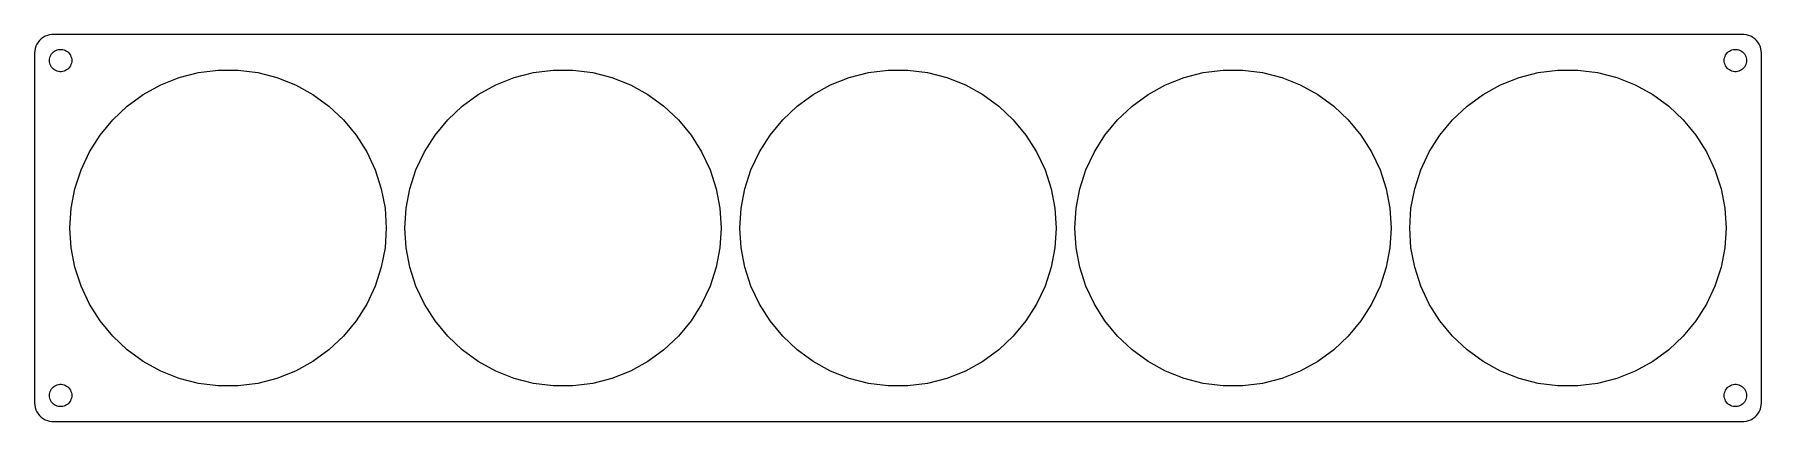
# Model space of a CAD drawing. Header units: metres. Extents: x -232 to 232, y -52 to 52.
import ezdxf

# ---------------------------------------------------------------- set-up
doc = ezdxf.new("R2010")
doc.units = ezdxf.units.M

msp = doc.modelspace()

# ---------------------------------------------------------------- linework, layer by layer
for p, q in [((-229.679, 51.2216), (-230.187, 50.8526)), ((-229.129, 51.5241), (-229.679, 51.2216)), ((-228.545, 51.7553), (-229.129, 51.5241)), ((-227.937, 51.9114), (-228.545, 51.7553)), ((-227.314, 51.9901), (-227.937, 51.9114)), ((227.314, 51.9901), (-227.314, 51.9901)), ((227.937, 51.9114), (227.314, 51.9901)), ((228.545, 51.7553), (227.937, 51.9114)), ((229.129, 51.5241), (228.545, 51.7553)), ((229.679, 51.2216), (229.129, 51.5241)), ((230.187, 50.8526), (229.679, 51.2216)), ((-231.961, 47.6267), (-232, 47)), ((-232, 47), (-232, -47)), ((-231.843, 48.2434), (-231.961, 47.6267)), ((-231.649, 48.8406), (-231.843, 48.2434)), ((-231.382, 49.4088), (-231.649, 48.8406)), ((-231.045, 49.9389), (-231.382, 49.4088)), ((-230.645, 50.4227), (-231.045, 49.9389)), ((-230.187, 50.8526), (-230.645, 50.4227)), ((-227.789, 46.1044), (-227.629, 46.4453)), ((-227.629, 46.4453), (-227.427, 46.7634)), ((-227.427, 46.7634), (-227.187, 47.0536)), ((-227.187, 47.0536), (-226.912, 47.3115)), ((-226.912, 47.3115), (-226.607, 47.533)), ((-226.607, 47.533), (-226.277, 47.7145)), ((-226.277, 47.7145), (-225.927, 47.8532)), ((-225.927, 47.8532), (-225.562, 47.9469)), ((-225.562, 47.9469), (-225.188, 47.9941)), ((-225.188, 47.9941), (-224.812, 47.9941)), ((-224.812, 47.9941), (-224.438, 47.9469)), ((-224.438, 47.9469), (-224.073, 47.8532)), ((-224.073, 47.8532), (-223.723, 47.7145)), ((-223.723, 47.7145), (-223.393, 47.533)), ((-223.393, 47.533), (-223.088, 47.3115)), ((-223.088, 47.3115), (-222.813, 47.0536)), ((-222.813, 47.0536), (-222.573, 46.7634)), ((-222.573, 46.7634), (-222.371, 46.4453)), ((-222.371, 46.4453), (-222.211, 46.1044)), ((222.211, 46.1044), (222.371, 46.4453)), ((222.371, 46.4453), (222.573, 46.7634)), ((222.573, 46.7634), (222.813, 47.0536)), ((222.813, 47.0536), (223.088, 47.3115)), ((223.088, 47.3115), (223.393, 47.533)), ((223.393, 47.533), (223.723, 47.7145)), ((223.723, 47.7145), (224.073, 47.8532)), ((224.073, 47.8532), (224.438, 47.9469)), ((224.438, 47.9469), (224.812, 47.9941)), ((224.812, 47.9941), (225.188, 47.9941)), ((225.188, 47.9941), (225.562, 47.9469)), ((225.562, 47.9469), (225.927, 47.8532)), ((225.927, 47.8532), (226.277, 47.7145)), ((226.277, 47.7145), (226.607, 47.533)), ((226.607, 47.533), (226.912, 47.3115)), ((226.912, 47.3115), (227.187, 47.0536)), ((227.187, 47.0536), (227.427, 46.7634)), ((227.427, 46.7634), (227.629, 46.4453)), ((227.629, 46.4453), (227.789, 46.1044)), ((230.645, 50.4227), (230.187, 50.8526)), ((231.045, 49.9389), (230.645, 50.4227)), ((231.382, 49.4088), (231.045, 49.9389)), ((231.649, 48.8406), (231.382, 49.4088)), ((231.843, 48.2434), (231.649, 48.8406)), ((231.961, 47.6267), (231.843, 48.2434)), ((232, 47), (231.961, 47.6267)), ((232, -47), (232, 47)), ((-228, 45), (-227.976, 45.376)), ((-227.976, 44.624), (-228, 45)), ((-227.976, 45.376), (-227.906, 45.7461)), ((-227.906, 44.2539), (-227.976, 44.624)), ((-227.906, 45.7461), (-227.789, 46.1044)), ((-227.789, 43.8956), (-227.906, 44.2539)), ((-227.629, 43.5547), (-227.789, 43.8956)), ((-227.427, 43.2366), (-227.629, 43.5547)), ((-227.187, 42.9464), (-227.427, 43.2366)), ((-226.912, 42.6885), (-227.187, 42.9464)), ((-226.607, 42.467), (-226.912, 42.6885)), ((-226.277, 42.2855), (-226.607, 42.467)), ((-225.927, 42.1468), (-226.277, 42.2855)), ((-225.562, 42.0531), (-225.927, 42.1468)), ((-225.188, 42.0059), (-225.562, 42.0531)), ((-224.812, 42.0059), (-225.188, 42.0059)), ((-224.438, 42.0531), (-224.812, 42.0059)), ((-224.073, 42.1468), (-224.438, 42.0531)), ((-223.723, 42.2855), (-224.073, 42.1468)), ((-223.393, 42.467), (-223.723, 42.2855)), ((-223.088, 42.6885), (-223.393, 42.467)), ((-222.813, 42.9464), (-223.088, 42.6885)), ((-222.573, 43.2366), (-222.813, 42.9464)), ((-222.371, 43.5547), (-222.573, 43.2366)), ((-222.211, 43.8956), (-222.371, 43.5547)), ((-222.211, 46.1044), (-222.094, 45.7461)), ((-222.094, 44.2539), (-222.211, 43.8956)), ((-222.094, 45.7461), (-222.024, 45.376)), ((-222.024, 44.624), (-222.094, 44.2539)), ((-222.024, 45.376), (-222, 45)), ((-222, 45), (-222.024, 44.624)), ((-187.964, 41.7472), (-182.669, 42.4161)), ((-182.669, 42.4161), (-177.331, 42.4161)), ((-177.331, 42.4161), (-172.036, 41.7472)), ((-97.9637, 41.7472), (-92.6686, 42.4161)), ((-92.6686, 42.4161), (-87.3314, 42.4161)), ((-87.3314, 42.4161), (-82.0363, 41.7472)), ((-7.9637, 41.7472), (-2.66859, 42.4161)), ((-2.66859, 42.4161), (2.66859, 42.4161)), ((2.66859, 42.4161), (7.9637, 41.7472)), ((82.0363, 41.7472), (87.3314, 42.4161)), ((87.3314, 42.4161), (92.6686, 42.4161)), ((92.6686, 42.4161), (97.9637, 41.7472)), ((172.036, 41.7472), (177.331, 42.4161)), ((177.331, 42.4161), (182.669, 42.4161)), ((182.669, 42.4161), (187.964, 41.7472)), ((222, 45), (222.024, 45.376)), ((222.024, 44.624), (222, 45)), ((222.024, 45.376), (222.094, 45.7461)), ((222.094, 44.2539), (222.024, 44.624)), ((222.094, 45.7461), (222.211, 46.1044)), ((222.211, 43.8956), (222.094, 44.2539)), ((222.371, 43.5547), (222.211, 43.8956)), ((222.573, 43.2366), (222.371, 43.5547)), ((222.813, 42.9464), (222.573, 43.2366)), ((223.088, 42.6885), (222.813, 42.9464)), ((223.393, 42.467), (223.088, 42.6885)), ((223.723, 42.2855), (223.393, 42.467)), ((224.073, 42.1468), (223.723, 42.2855)), ((224.438, 42.0531), (224.073, 42.1468)), ((224.812, 42.0059), (224.438, 42.0531)), ((225.188, 42.0059), (224.812, 42.0059)), ((225.562, 42.0531), (225.188, 42.0059)), ((225.927, 42.1468), (225.562, 42.0531)), ((226.277, 42.2855), (225.927, 42.1468)), ((226.607, 42.467), (226.277, 42.2855)), ((226.912, 42.6885), (226.607, 42.467)), ((227.187, 42.9464), (226.912, 42.6885)), ((227.427, 43.2366), (227.187, 42.9464)), ((227.629, 43.5547), (227.427, 43.2366)), ((227.789, 43.8956), (227.629, 43.5547)), ((227.789, 46.1044), (227.906, 45.7461)), ((227.906, 44.2539), (227.789, 43.8956)), ((227.906, 45.7461), (227.976, 45.376)), ((227.976, 44.624), (227.906, 44.2539)), ((227.976, 45.376), (228, 45)), ((228, 45), (227.976, 44.624)), ((-202.773, 35.8839), (-198.096, 38.4551)), ((-198.096, 38.4551), (-193.133, 40.4199)), ((-193.133, 40.4199), (-187.964, 41.7472)), ((-172.036, 41.7472), (-166.867, 40.4199)), ((-166.867, 40.4199), (-161.904, 38.4551)), ((-161.904, 38.4551), (-157.227, 35.8839)), ((-112.773, 35.8839), (-108.096, 38.4551)), ((-108.096, 38.4551), (-103.133, 40.4199)), ((-103.133, 40.4199), (-97.9637, 41.7472)), ((-82.0363, 41.7472), (-76.8668, 40.4199)), ((-76.8668, 40.4199), (-71.9044, 38.4551)), ((-71.9044, 38.4551), (-67.2274, 35.8839)), ((-22.7726, 35.8839), (-18.0956, 38.4551)), ((-18.0956, 38.4551), (-13.1332, 40.4199)), ((-13.1332, 40.4199), (-7.9637, 41.7472)), ((7.9637, 41.7472), (13.1332, 40.4199)), ((13.1332, 40.4199), (18.0956, 38.4551)), ((18.0956, 38.4551), (22.7726, 35.8839)), ((67.2274, 35.8839), (71.9044, 38.4551)), ((71.9044, 38.4551), (76.8668, 40.4199)), ((76.8668, 40.4199), (82.0363, 41.7472)), ((97.9637, 41.7472), (103.133, 40.4199)), ((103.133, 40.4199), (108.096, 38.4551)), ((108.096, 38.4551), (112.773, 35.8839)), ((157.227, 35.8839), (161.904, 38.4551)), ((161.904, 38.4551), (166.867, 40.4199)), ((166.867, 40.4199), (172.036, 41.7472)), ((187.964, 41.7472), (193.133, 40.4199)), ((193.133, 40.4199), (198.096, 38.4551)), ((198.096, 38.4551), (202.773, 35.8839)), ((-210.981, 29.0932), (-207.091, 32.7468)), ((-207.091, 32.7468), (-202.773, 35.8839)), ((-157.227, 35.8839), (-152.909, 32.7468)), ((-152.909, 32.7468), (-149.019, 29.0932)), ((-120.981, 29.0932), (-117.091, 32.7468)), ((-117.091, 32.7468), (-112.773, 35.8839)), ((-67.2274, 35.8839), (-62.9095, 32.7468)), ((-62.9095, 32.7468), (-59.0188, 29.0932)), ((-30.9812, 29.0932), (-27.0905, 32.7468)), ((-27.0905, 32.7468), (-22.7726, 35.8839)), ((22.7726, 35.8839), (27.0905, 32.7468)), ((27.0905, 32.7468), (30.9812, 29.0932)), ((59.0188, 29.0932), (62.9095, 32.7468)), ((62.9095, 32.7468), (67.2274, 35.8839)), ((112.773, 35.8839), (117.091, 32.7468)), ((117.091, 32.7468), (120.981, 29.0932)), ((149.019, 29.0932), (152.909, 32.7468)), ((152.909, 32.7468), (157.227, 35.8839)), ((202.773, 35.8839), (207.091, 32.7468)), ((207.091, 32.7468), (210.981, 29.0932)), ((-214.383, 24.9809), (-210.981, 29.0932)), ((-149.019, 29.0932), (-145.617, 24.9809)), ((-124.383, 24.9809), (-120.981, 29.0932)), ((-59.0188, 29.0932), (-55.6168, 24.9809)), ((-34.3832, 24.9809), (-30.9812, 29.0932)), ((30.9812, 29.0932), (34.3832, 24.9809)), ((55.6168, 24.9809), (59.0188, 29.0932)), ((120.981, 29.0932), (124.383, 24.9809)), ((145.617, 24.9809), (149.019, 29.0932)), ((210.981, 29.0932), (214.383, 24.9809)), ((-217.243, 20.4745), (-214.383, 24.9809)), ((-145.617, 24.9809), (-142.757, 20.4745)), ((-127.243, 20.4745), (-124.383, 24.9809)), ((-55.6168, 24.9809), (-52.757, 20.4745)), ((-37.243, 20.4745), (-34.3832, 24.9809)), ((34.3832, 24.9809), (37.243, 20.4745)), ((52.757, 20.4745), (55.6168, 24.9809)), ((124.383, 24.9809), (127.243, 20.4745)), ((142.757, 20.4745), (145.617, 24.9809)), ((214.383, 24.9809), (217.243, 20.4745)), ((-219.516, 15.6453), (-217.243, 20.4745)), ((-142.757, 20.4745), (-140.484, 15.6453)), ((-129.516, 15.6453), (-127.243, 20.4745)), ((-52.757, 20.4745), (-50.4845, 15.6453)), ((-39.5155, 15.6453), (-37.243, 20.4745)), ((37.243, 20.4745), (39.5155, 15.6453)), ((50.4845, 15.6453), (52.757, 20.4745)), ((127.243, 20.4745), (129.516, 15.6453)), ((140.484, 15.6453), (142.757, 20.4745)), ((217.243, 20.4745), (219.516, 15.6453)), ((-221.165, 10.5693), (-219.516, 15.6453)), ((-140.484, 15.6453), (-138.835, 10.5693)), ((-131.165, 10.5693), (-129.516, 15.6453)), ((-50.4845, 15.6453), (-48.8352, 10.5693)), ((-41.1648, 10.5693), (-39.5155, 15.6453)), ((39.5155, 15.6453), (41.1648, 10.5693)), ((48.8352, 10.5693), (50.4845, 15.6453)), ((129.516, 15.6453), (131.165, 10.5693)), ((138.835, 10.5693), (140.484, 15.6453)), ((219.516, 15.6453), (221.165, 10.5693)), ((-222.165, 5.32666), (-221.165, 10.5693)), ((-138.835, 10.5693), (-137.835, 5.32666)), ((-132.165, 5.32666), (-131.165, 10.5693)), ((-48.8352, 10.5693), (-47.8351, 5.32666)), ((-42.1649, 5.32666), (-41.1648, 10.5693)), ((41.1648, 10.5693), (42.1649, 5.32666)), ((47.8351, 5.32666), (48.8352, 10.5693)), ((131.165, 10.5693), (132.165, 5.32666)), ((137.835, 5.32666), (138.835, 10.5693)), ((221.165, 10.5693), (222.165, 5.32666)), ((-222.5, 0), (-222.165, 5.32666)), ((-137.835, 5.32666), (-137.5, 0)), ((-132.5, 0), (-132.165, 5.32666)), ((-47.8351, 5.32666), (-47.5, 0)), ((-42.5, 0), (-42.1649, 5.32666)), ((42.1649, 5.32666), (42.5, 0)), ((47.5, 0), (47.8351, 5.32666)), ((132.165, 5.32666), (132.5, 0)), ((137.5, 0), (137.835, 5.32666)), ((222.165, 5.32666), (222.5, 0)), ((-222.165, -5.32666), (-222.5, 0)), ((-137.5, 0), (-137.835, -5.32666)), ((-132.165, -5.32666), (-132.5, 0)), ((-47.5, 0), (-47.8351, -5.32666)), ((-42.1649, -5.32666), (-42.5, 0)), ((42.5, 0), (42.1649, -5.32666)), ((47.8351, -5.32666), (47.5, 0)), ((132.5, 0), (132.165, -5.32666)), ((137.835, -5.32666), (137.5, 0)), ((222.5, 0), (222.165, -5.32666)), ((-221.165, -10.5693), (-222.165, -5.32666)), ((-137.835, -5.32666), (-138.835, -10.5693)), ((-131.165, -10.5693), (-132.165, -5.32666)), ((-47.8351, -5.32666), (-48.8352, -10.5693)), ((-41.1648, -10.5693), (-42.1649, -5.32666)), ((42.1649, -5.32666), (41.1648, -10.5693)), ((48.8352, -10.5693), (47.8351, -5.32666)), ((132.165, -5.32666), (131.165, -10.5693)), ((138.835, -10.5693), (137.835, -5.32666)), ((222.165, -5.32666), (221.165, -10.5693)), ((-219.516, -15.6453), (-221.165, -10.5693)), ((-138.835, -10.5693), (-140.484, -15.6453)), ((-129.516, -15.6453), (-131.165, -10.5693)), ((-48.8352, -10.5693), (-50.4845, -15.6453)), ((-39.5155, -15.6453), (-41.1648, -10.5693)), ((41.1648, -10.5693), (39.5155, -15.6453)), ((50.4845, -15.6453), (48.8352, -10.5693)), ((131.165, -10.5693), (129.516, -15.6453)), ((140.484, -15.6453), (138.835, -10.5693)), ((221.165, -10.5693), (219.516, -15.6453)), ((-217.243, -20.4745), (-219.516, -15.6453)), ((-140.484, -15.6453), (-142.757, -20.4745)), ((-127.243, -20.4745), (-129.516, -15.6453)), ((-50.4845, -15.6453), (-52.757, -20.4745)), ((-37.243, -20.4745), (-39.5155, -15.6453)), ((39.5155, -15.6453), (37.243, -20.4745)), ((52.757, -20.4745), (50.4845, -15.6453)), ((129.516, -15.6453), (127.243, -20.4745)), ((142.757, -20.4745), (140.484, -15.6453)), ((219.516, -15.6453), (217.243, -20.4745)), ((-214.383, -24.9809), (-217.243, -20.4745)), ((-142.757, -20.4745), (-145.617, -24.9809)), ((-124.383, -24.9809), (-127.243, -20.4745)), ((-52.757, -20.4745), (-55.6168, -24.9809)), ((-34.3832, -24.9809), (-37.243, -20.4745)), ((37.243, -20.4745), (34.3832, -24.9809)), ((55.6168, -24.9809), (52.757, -20.4745)), ((127.243, -20.4745), (124.383, -24.9809)), ((145.617, -24.9809), (142.757, -20.4745)), ((217.243, -20.4745), (214.383, -24.9809)), ((-210.981, -29.0932), (-214.383, -24.9809)), ((-145.617, -24.9809), (-149.019, -29.0932)), ((-120.981, -29.0932), (-124.383, -24.9809)), ((-55.6168, -24.9809), (-59.0188, -29.0932)), ((-30.9812, -29.0932), (-34.3832, -24.9809)), ((34.3832, -24.9809), (30.9812, -29.0932)), ((59.0188, -29.0932), (55.6168, -24.9809)), ((124.383, -24.9809), (120.981, -29.0932)), ((149.019, -29.0932), (145.617, -24.9809)), ((214.383, -24.9809), (210.981, -29.0932)), ((-207.091, -32.7468), (-210.981, -29.0932)), ((-149.019, -29.0932), (-152.909, -32.7468)), ((-117.091, -32.7468), (-120.981, -29.0932)), ((-59.0188, -29.0932), (-62.9095, -32.7468)), ((-27.0905, -32.7468), (-30.9812, -29.0932)), ((30.9812, -29.0932), (27.0905, -32.7468)), ((62.9095, -32.7468), (59.0188, -29.0932)), ((120.981, -29.0932), (117.091, -32.7468)), ((152.909, -32.7468), (149.019, -29.0932)), ((210.981, -29.0932), (207.091, -32.7468)), ((-202.773, -35.8839), (-207.091, -32.7468)), ((-198.096, -38.4551), (-202.773, -35.8839)), ((-157.227, -35.8839), (-161.904, -38.4551)), ((-152.909, -32.7468), (-157.227, -35.8839)), ((-112.773, -35.8839), (-117.091, -32.7468)), ((-108.096, -38.4551), (-112.773, -35.8839)), ((-67.2274, -35.8839), (-71.9044, -38.4551)), ((-62.9095, -32.7468), (-67.2274, -35.8839)), ((-22.7726, -35.8839), (-27.0905, -32.7468)), ((-18.0956, -38.4551), (-22.7726, -35.8839)), ((22.7726, -35.8839), (18.0956, -38.4551)), ((27.0905, -32.7468), (22.7726, -35.8839)), ((67.2274, -35.8839), (62.9095, -32.7468)), ((71.9044, -38.4551), (67.2274, -35.8839)), ((112.773, -35.8839), (108.096, -38.4551)), ((117.091, -32.7468), (112.773, -35.8839)), ((157.227, -35.8839), (152.909, -32.7468)), ((161.904, -38.4551), (157.227, -35.8839)), ((202.773, -35.8839), (198.096, -38.4551)), ((207.091, -32.7468), (202.773, -35.8839)), ((-193.133, -40.4199), (-198.096, -38.4551)), ((-187.964, -41.7472), (-193.133, -40.4199)), ((-182.669, -42.4161), (-187.964, -41.7472)), ((-172.036, -41.7472), (-177.331, -42.4161)), ((-166.867, -40.4199), (-172.036, -41.7472)), ((-161.904, -38.4551), (-166.867, -40.4199)), ((-103.133, -40.4199), (-108.096, -38.4551)), ((-97.9637, -41.7472), (-103.133, -40.4199)), ((-92.6686, -42.4161), (-97.9637, -41.7472)), ((-82.0363, -41.7472), (-87.3314, -42.4161)), ((-76.8668, -40.4199), (-82.0363, -41.7472)), ((-71.9044, -38.4551), (-76.8668, -40.4199)), ((-13.1332, -40.4199), (-18.0956, -38.4551)), ((-7.9637, -41.7472), (-13.1332, -40.4199)), ((-2.66859, -42.4161), (-7.9637, -41.7472)), ((7.9637, -41.7472), (2.66859, -42.4161)), ((13.1332, -40.4199), (7.9637, -41.7472)), ((18.0956, -38.4551), (13.1332, -40.4199)), ((76.8668, -40.4199), (71.9044, -38.4551)), ((82.0363, -41.7472), (76.8668, -40.4199)), ((87.3314, -42.4161), (82.0363, -41.7472)), ((97.9637, -41.7472), (92.6686, -42.4161)), ((103.133, -40.4199), (97.9637, -41.7472)), ((108.096, -38.4551), (103.133, -40.4199)), ((166.867, -40.4199), (161.904, -38.4551)), ((172.036, -41.7472), (166.867, -40.4199)), ((177.331, -42.4161), (172.036, -41.7472)), ((187.964, -41.7472), (182.669, -42.4161)), ((193.133, -40.4199), (187.964, -41.7472)), ((198.096, -38.4551), (193.133, -40.4199)), ((-228, -45), (-227.976, -44.624)), ((-227.976, -45.376), (-228, -45)), ((-227.976, -44.624), (-227.906, -44.2539)), ((-227.906, -45.7461), (-227.976, -45.376)), ((-227.906, -44.2539), (-227.789, -43.8956)), ((-227.789, -46.1044), (-227.906, -45.7461)), ((-227.789, -43.8956), (-227.629, -43.5547)), ((-227.629, -46.4453), (-227.789, -46.1044)), ((-227.629, -43.5547), (-227.427, -43.2366)), ((-227.427, -43.2366), (-227.187, -42.9464)), ((-227.187, -42.9464), (-226.912, -42.6885)), ((-226.912, -42.6885), (-226.607, -42.467)), ((-226.607, -42.467), (-226.277, -42.2855)), ((-226.277, -42.2855), (-225.927, -42.1468)), ((-225.927, -42.1468), (-225.562, -42.0531)), ((-225.562, -42.0531), (-225.188, -42.0059)), ((-225.188, -42.0059), (-224.812, -42.0059)), ((-224.812, -42.0059), (-224.438, -42.0531)), ((-224.438, -42.0531), (-224.073, -42.1468)), ((-224.073, -42.1468), (-223.723, -42.2855)), ((-223.723, -42.2855), (-223.393, -42.467)), ((-223.393, -42.467), (-223.088, -42.6885)), ((-223.088, -42.6885), (-222.813, -42.9464)), ((-222.813, -42.9464), (-222.573, -43.2366)), ((-222.573, -43.2366), (-222.371, -43.5547)), ((-222.371, -43.5547), (-222.211, -43.8956)), ((-222.211, -46.1044), (-222.371, -46.4453)), ((-222.211, -43.8956), (-222.094, -44.2539)), ((-222.094, -45.7461), (-222.211, -46.1044)), ((-222.094, -44.2539), (-222.024, -44.624)), ((-222.024, -45.376), (-222.094, -45.7461)), ((-222.024, -44.624), (-222, -45)), ((-222, -45), (-222.024, -45.376)), ((-177.331, -42.4161), (-182.669, -42.4161)), ((-87.3314, -42.4161), (-92.6686, -42.4161)), ((2.66859, -42.4161), (-2.66859, -42.4161)), ((92.6686, -42.4161), (87.3314, -42.4161)), ((182.669, -42.4161), (177.331, -42.4161)), ((222, -45), (222.024, -44.624)), ((222.024, -45.376), (222, -45)), ((222.024, -44.624), (222.094, -44.2539)), ((222.094, -45.7461), (222.024, -45.376)), ((222.094, -44.2539), (222.211, -43.8956)), ((222.211, -46.1044), (222.094, -45.7461)), ((222.211, -43.8956), (222.371, -43.5547)), ((222.371, -46.4453), (222.211, -46.1044)), ((222.371, -43.5547), (222.573, -43.2366)), ((222.573, -43.2366), (222.813, -42.9464)), ((222.813, -42.9464), (223.088, -42.6885)), ((223.088, -42.6885), (223.393, -42.467)), ((223.393, -42.467), (223.723, -42.2855)), ((223.723, -42.2855), (224.073, -42.1468)), ((224.073, -42.1468), (224.438, -42.0531)), ((224.438, -42.0531), (224.812, -42.0059)), ((224.812, -42.0059), (225.188, -42.0059)), ((225.188, -42.0059), (225.562, -42.0531)), ((225.562, -42.0531), (225.927, -42.1468)), ((225.927, -42.1468), (226.277, -42.2855)), ((226.277, -42.2855), (226.607, -42.467)), ((226.607, -42.467), (226.912, -42.6885)), ((226.912, -42.6885), (227.187, -42.9464)), ((227.187, -42.9464), (227.427, -43.2366)), ((227.427, -43.2366), (227.629, -43.5547)), ((227.629, -43.5547), (227.789, -43.8956)), ((227.789, -46.1044), (227.629, -46.4453)), ((227.789, -43.8956), (227.906, -44.2539)), ((227.906, -45.7461), (227.789, -46.1044)), ((227.906, -44.2539), (227.976, -44.624)), ((227.976, -45.376), (227.906, -45.7461)), ((227.976, -44.624), (228, -45)), ((228, -45), (227.976, -45.376)), ((-232, -47), (-231.961, -47.6267)), ((-231.961, -47.6267), (-231.843, -48.2434)), ((-231.843, -48.2434), (-231.649, -48.8406)), ((-231.649, -48.8406), (-231.382, -49.4088)), ((-231.382, -49.4088), (-231.045, -49.9389)), ((-231.045, -49.9389), (-230.645, -50.4227)), ((-230.645, -50.4227), (-230.187, -50.8526)), ((-230.187, -50.8526), (-229.679, -51.2216)), ((-227.427, -46.7634), (-227.629, -46.4453)), ((-227.187, -47.0536), (-227.427, -46.7634)), ((-226.912, -47.3115), (-227.187, -47.0536)), ((-226.607, -47.533), (-226.912, -47.3115)), ((-226.277, -47.7145), (-226.607, -47.533)), ((-225.927, -47.8532), (-226.277, -47.7145)), ((-225.562, -47.9469), (-225.927, -47.8532)), ((-225.188, -47.9941), (-225.562, -47.9469)), ((-224.812, -47.9941), (-225.188, -47.9941)), ((-224.438, -47.9469), (-224.812, -47.9941)), ((-224.073, -47.8532), (-224.438, -47.9469)), ((-223.723, -47.7145), (-224.073, -47.8532)), ((-223.393, -47.533), (-223.723, -47.7145)), ((-223.088, -47.3115), (-223.393, -47.533)), ((-222.813, -47.0536), (-223.088, -47.3115)), ((-222.573, -46.7634), (-222.813, -47.0536)), ((-222.371, -46.4453), (-222.573, -46.7634)), ((222.573, -46.7634), (222.371, -46.4453)), ((222.813, -47.0536), (222.573, -46.7634)), ((223.088, -47.3115), (222.813, -47.0536)), ((223.393, -47.533), (223.088, -47.3115)), ((223.723, -47.7145), (223.393, -47.533)), ((224.073, -47.8532), (223.723, -47.7145)), ((224.438, -47.9469), (224.073, -47.8532)), ((224.812, -47.9941), (224.438, -47.9469)), ((225.188, -47.9941), (224.812, -47.9941)), ((225.562, -47.9469), (225.188, -47.9941)), ((225.927, -47.8532), (225.562, -47.9469)), ((226.277, -47.7145), (225.927, -47.8532)), ((226.607, -47.533), (226.277, -47.7145)), ((226.912, -47.3115), (226.607, -47.533)), ((227.187, -47.0536), (226.912, -47.3115)), ((227.427, -46.7634), (227.187, -47.0536)), ((227.629, -46.4453), (227.427, -46.7634)), ((229.679, -51.2216), (230.187, -50.8526)), ((230.187, -50.8526), (230.645, -50.4227)), ((230.645, -50.4227), (231.045, -49.9389)), ((231.045, -49.9389), (231.382, -49.4088)), ((231.382, -49.4088), (231.649, -48.8406)), ((231.649, -48.8406), (231.843, -48.2434)), ((231.843, -48.2434), (231.961, -47.6267)), ((231.961, -47.6267), (232, -47)), ((-229.679, -51.2216), (-229.129, -51.5241)), ((-229.129, -51.5241), (-228.545, -51.7553)), ((-228.545, -51.7553), (-227.937, -51.9114)), ((-227.937, -51.9114), (-227.314, -51.9901)), ((-227.314, -51.9901), (227.314, -51.9901)), ((227.314, -51.9901), (227.937, -51.9114)), ((227.937, -51.9114), (228.545, -51.7553)), ((228.545, -51.7553), (229.129, -51.5241)), ((229.129, -51.5241), (229.679, -51.2216))]:
    msp.add_line(p, q)

doc.saveas('drawing.dxf')
